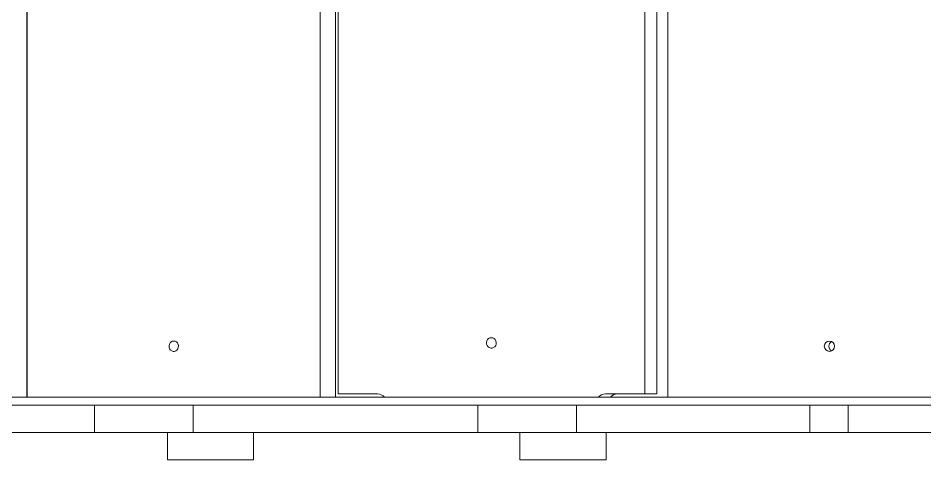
# Model space of a CAD drawing. Header units: millimetres. Extents: x -8083 to 6576, y -6691 to 5601.
# Drawn here: x 506 to 1200, y 769 to 1107 of the extents above; entities that cross this region are included whole.
import ezdxf

# ---------------------------------------------------------------- set-up
doc = ezdxf.new("R2010")
doc.units = ezdxf.units.MM
doc.layers.add('DIKOM_ОБЪЕКТ', color=7, linetype='Continuous')

msp = doc.modelspace()

# ---------------------------------------------------------------- linework, layer by layer
at = {"layer": 'DIKOM_ОБЪЕКТ', "color": 7, "linetype": 'Continuous', "lineweight": 15}
for p, q in [((512.383, 1463.118), (512.383, 817.118)), ((512.669, 1463.118), (512.669, 817.118)), ((736.983, 817.118), (736.983, 1463.118)), ((748.904, 1463.118), (748.904, 817.118)), ((750.786, 1463.118), (750.786, 819.668)), ((985.71, 819.668), (985.71, 1463.118)), ((994.944, 1463.118), (994.944, 819.668)), ((1003.299, 1463.118), (1003.299, 817.118)), ((1210.493, 817.118), (409.934, 817.118)), ((750.786, 819.668), (780.856, 819.668)), ((955.639, 819.668), (985.71, 819.668)), ((985.71, 819.668), (994.944, 819.668)), ((564.159, 811.118), (371.218, 811.118)), ((564.159, 790.118), (564.159, 811.118)), ((639.759, 811.118), (564.159, 811.118)), ((639.759, 811.118), (639.759, 790.118)), ((857.879, 811.118), (639.759, 811.118)), ((857.879, 790.118), (857.879, 811.118)), ((933.479, 811.118), (857.879, 811.118)), ((933.479, 811.118), (933.479, 790.118)), ((1112.203, 811.118), (933.479, 811.118)), ((1112.203, 790.118), (1112.203, 811.118)), ((1141.562, 811.118), (1112.203, 811.118)), ((1141.562, 811.118), (1141.562, 790.118)), ((1284.045, 811.118), (1141.562, 811.118)), ((371.218, 790.118), (564.159, 790.118)), ((639.759, 790.118), (564.159, 790.118)), ((620.07, 790.118), (620.07, 769.118)), ((639.759, 790.118), (857.879, 790.118)), ((686.07, 769.118), (686.07, 790.118)), ((933.479, 790.118), (857.879, 790.118)), ((890.07, 790.118), (890.07, 769.118)), ((933.479, 790.118), (1112.203, 790.118)), ((956.07, 769.118), (956.07, 790.118)), ((1141.562, 790.118), (1112.203, 790.118)), ((1141.562, 790.118), (1267.07, 790.118)), ((686.07, 769.118), (620.07, 769.118)), ((956.07, 769.118), (890.07, 769.118))]:
    msp.add_line(p, q, dxfattribs=at)
at = {"layer": 'DIKOM_ОБЪЕКТ', "color": 7, "linetype": 'Continuous', "lineweight": 15, "flags": 128}
for points in [[(868.248, 862.668), (869.356, 862.49), (870.365, 861.972), (871.187, 861.162), (871.747, 860.129), (871.996, 858.967), (871.912, 857.778), (871.503, 856.668), (870.804, 855.735), (869.879, 855.064), (868.808, 854.712), (867.688, 854.712), (866.617, 855.064), (865.691, 855.735), (864.993, 856.668), (864.583, 857.778), (864.5, 858.967), (864.749, 860.129), (865.309, 861.162), (866.13, 861.972), (867.14, 862.49), (868.248, 862.668)], [(624.826, 860.118), (625.884, 859.941), (626.848, 859.423), (627.632, 858.612), (628.167, 857.58), (628.405, 856.417), (628.325, 855.228), (627.934, 854.118), (627.267, 853.186), (626.383, 852.515), (625.361, 852.163), (624.291, 852.163), (623.269, 852.515), (622.385, 853.186), (621.718, 854.118), (621.327, 855.228), (621.247, 856.417), (621.485, 857.58), (622.02, 858.612), (622.804, 859.423), (623.768, 859.941), (624.826, 860.118)]]:
    msp.add_lwpolyline(points, dxfattribs=at)
at = {"layer": 'DIKOM_ОБЪЕКТ', "color": 7, "linetype": 'Continuous', "lineweight": 15}
msp.add_circle((1127.248, 856.142), 3.977, dxfattribs=at)
for centre, radius, start, end in [((1130.791, 856.118), 4.013, 116.600123, 243.399877), ((780.789, 812.309), 7.359, 40.811059, 89.474409), ((955.697, 812.331), 7.337, 90.447582, 139.26695), ((964.943, 812.305), 7.363, 90.536444, 139.176195)]:
    msp.add_arc(centre, radius, start, end, dxfattribs=at)

doc.saveas('drawing.dxf')
